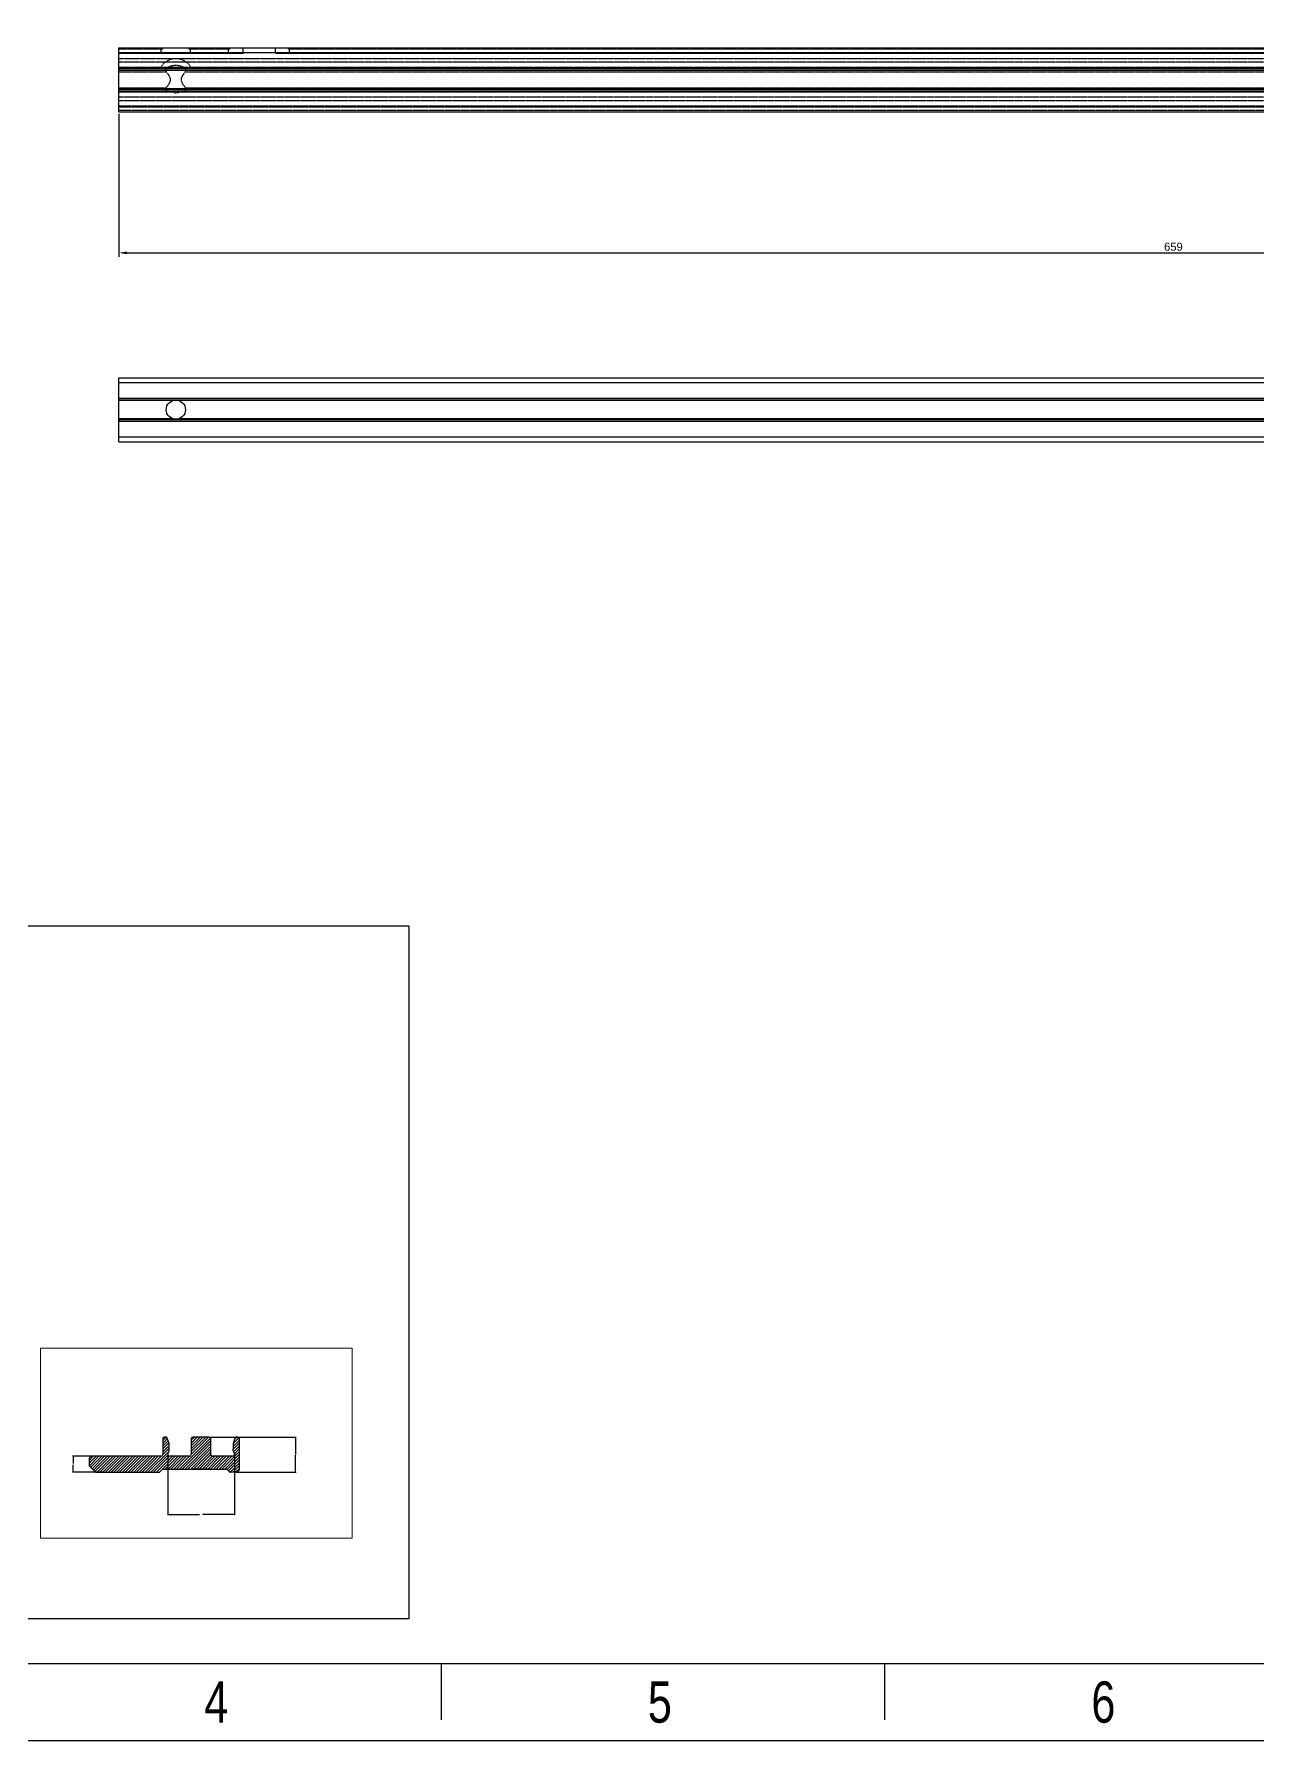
# Model space of a CAD drawing. Header units: millimetres. Extents: x 1927 to 14264, y 1863 to 5555.
# Drawn here: x 5722 to 6105, y 1863 to 2397 of the extents above; entities that cross this region are included whole.
import ezdxf

# ---------------------------------------------------------------- set-up
doc = ezdxf.new("R2010")
doc.units = ezdxf.units.MM
doc.linetypes.add('HIDDEN', pattern=[0.2, 0.1, -0.1])
for name, color, linetype in [('02___PRT_ALL_AXES', 7, 'Continuous'), ('03___PRT_ALL_CURVES', 7, 'Continuous'), ('DEFAULT_2', 8, 'HIDDEN')]:
    doc.layers.add(name, color=color, linetype=linetype)
doc.styles.add('CKSTANDARD', font='arial.ttf')
doc.styles.add('Roamns', font='romans.shx')
doc.styles.get("Standard").update_dxf_attribs({"font": 'arial.ttf'})
doc.dimstyles.new('ISO-25', dxfattribs={"dimtxt": 2.5, "dimasz": 2.5, "dimexe": 1.25, "dimexo": 0.625, "dimtad": 1, "dimtxsty": 'Standard', "dimcen": 2.5, "dimadec": 0, "dimazin": 0, "dimtfac": 1, "dimtmove": 0, "dimatfit": 3, "dimfxl": 1, "dimarcsym": 0})
doc.dimstyles.get("Standard").update_dxf_attribs({"dimtxt": 0.18, "dimasz": 0.18, "dimexe": 0.18, "dimexo": 0.0625, "dimgap": 0.09, "dimtad": 0, "dimtih": 1, "dimtoh": 1, "dimdec": 4, "dimzin": 0, "dimdsep": 46, "dimtxsty": 'Standard', "dimcen": 0.09, "dimadec": 0, "dimazin": 0, "dimtfac": 1, "dimtdec": 4, "dimtofl": 0, "dimtmove": 0, "dimatfit": 3, "dimfxl": 1, "dimtolj": 1, "dimtzin": 0, "dimarcsym": 0})

# ---------------------------------------------------------------- blocks, each defined once
blk = doc.blocks.new('standard template')
for p, q in [((456.3043263761064, 5254.106781508859), (37408.77739021767, 5254.107689274438)), ((12589.20079556617, 4851.355031494943), (12589.20079556617, 5254.106781508859)), ((15760.87082693094, 4851.355031494943), (15760.87082693094, 5254.106781508859))]:
    blk.add_line(p, q)
blk.add_lwpolyline([(37962.56104648763, 4700.323125238685), (-97.47932989458059, 4700.323125238685), (-97.47932989458059, 30879.18687618916), (37962.56104648763, 30879.18687618916)], close=True)
at = {"style": 'CKSTANDARD', "width": 0.75}
for s, p in [('4', (10894.09055839121, 4830.398885600231)), ('5', (14065.76058975639, 4830.398885600231)), ('6', (17237.43062112159, 4830.398885600231))]:
    blk.add_text(s, height=294.7531236609044, dxfattribs=at).set_placement(p)
at = {"style": 'Roamns'}
for tag, p in [('PAGE_NAME', (27465.9633492592, 7593.658508723252)), ('PROJECT_NAME', (27465.9633492592, 6883.902955160633)), ('DRAWN_NAME', (27465.9633492592, 6174.147903277361)), ('VERSION', (34240.97828400169, 6174.147903277361)), ('SELECT_DATA', (27465.9633492592, 5464.391825995019)), ('PAGE_NUMBER', (34240.97828400169, 5464.391992428408))]:
    blk.add_attdef(tag, p, '', height=284.520887302088, dxfattribs=at)
blk = doc.blocks.new('*D391')
at = {"color": 0, "lineweight": -2, "transparency": 16777216}
for p, q in [((5748.801640533243, 2371.749082343713), (5748.801640533243, 2327.034468806575)), ((6407.801640533243, 2371.749082343713), (6407.801640533243, 2327.034468806575)), ((5751.301640533243, 2328.284468806575), (6405.301640533243, 2328.284468806575))]:
    blk.add_line(p, q, dxfattribs=at)
at = {"color": 0, "transparency": 16777216}
for points in [[(5751.301640533243, 2328.701135473241), (5751.301640533243, 2327.867802139908), (5748.801640533243, 2328.284468806575)], [(6405.301640533243, 2328.701135473241), (6405.301640533243, 2327.867802139908), (6407.801640533243, 2328.284468806575)]]:
    blk.add_solid(points, dxfattribs=at)
at = {"layer": 'Defpoints', "color": 0, "transparency": 16777216}
for p in [(5748.801640533243, 2372.374082343713), (6407.801640533243, 2372.374082343713), (6407.801640533243, 2328.284468806575)]:
    blk.add_point(p, dxfattribs=at)
at = {"color": 0, "lineweight": 5, "transparency": 16777216, "insert": (6078.301640533243, 2330.185901275879), "char_height": 2.5, "attachment_point": 5}
blk.add_mtext('659', dxfattribs=at)
blk = doc.blocks.new('etyfh')
at = {"color": 114, "linetype": 'Continuous', "true_color": 0x139b48}
for p, q in [((4442.055360183039, 3033.039789637933), (4442.055360183039, 3053.039789637933)), ((4442.055360183039, 3053.039789637933), (5101.055360183039, 3053.039789637933)), ((4442.055360183039, 3051.539789637933), (5101.055360183039, 3051.539789637933)), ((5101.055360183039, 3033.039789637933), (5101.055360183039, 3053.039789637933)), ((4442.055360183039, 3046.639789637933), (5101.055360183039, 3046.639789637933)), ((4442.055360183039, 3046.139789637933), (5101.055360183039, 3046.139789637933)), ((5101.055360183039, 3045.879129466133), (5073.823941279239, 3045.879129466133)), ((4442.055360183039, 3039.939789637932), (5101.055360183039, 3039.939789637932)), ((4442.055360183039, 3039.439789637932), (5101.055360183039, 3039.439789637932)), ((5101.055360183039, 3040.200449809734), (5073.823941279239, 3040.200449809734)), ((4442.055360183039, 3034.539789637933), (5101.055360183039, 3034.539789637933)), ((4442.055360183039, 3033.039789637933), (5101.055360183039, 3033.039789637933))]:
    blk.add_line(p, q, dxfattribs=at)
at = {"layer": '02___PRT_ALL_AXES', "color": 114, "linetype": 'Continuous', "true_color": 0x139b48}
for p, q in [((4458.886779086839, 3045.879129466133), (4442.055360183039, 3045.879129466133)), ((5071.886779086839, 3045.879129466133), (4460.823941279239, 3045.879129466133)), ((4458.886779086839, 3040.200449809734), (4442.055360183039, 3040.200449809734)), ((5071.886779086839, 3040.200449809734), (4460.823941279239, 3040.200449809734))]:
    blk.add_line(p, q, dxfattribs=at)
for centre in [(4459.855360183039, 3043.039789637933), (5072.855360183039, 3043.039789637933)]:
    blk.add_circle(centre, 3, dxfattribs=at)
blk = doc.blocks.new('dgh')
at = {"color": 114, "linetype": 'Continuous', "true_color": 0x139b48}
for p, q in [((4442.055360183039, 3092.374974732533), (4442.055360183039, 3112.374974732533)), ((4442.055360183039, 3112.374974732533), (5101.055360183039, 3112.374974732533)), ((4442.055360183039, 3110.874974732533), (5101.055360183039, 3110.874974732533)), ((5101.055360183039, 3092.374974732533), (5101.055360183039, 3112.374974732533)), ((4442.055360183039, 3105.974974732533), (5101.055360183039, 3105.974974732533)), ((4442.055360183039, 3105.474974732533), (5101.055360183039, 3105.474974732533)), ((5101.055360183039, 3105.214314560733), (4442.055360183039, 3105.214314560733)), ((5101.055360183039, 3099.535634904232), (4442.055360183039, 3099.535634904232)), ((4442.055360183039, 3099.274974732532), (5101.055360183039, 3099.274974732532)), ((4442.055360183039, 3098.774974732532), (5101.055360183039, 3098.774974732532)), ((4442.055360183039, 3093.874974732533), (5101.055360183039, 3093.874974732533)), ((4442.055360183039, 3092.374974732533), (5101.055360183039, 3092.374974732533))]:
    blk.add_line(p, q, dxfattribs=at)
at = {"layer": '02___PRT_ALL_AXES', "color": 114, "linetype": 'HIDDEN', "true_color": 0x139b48}
for p, q in [((4442.055360183039, 3112.374974732533), (4476.697235605739, 3112.374974732533)), ((4455.697235605739, 3111.874974732533), (4442.055360183039, 3111.874974732533)), ((4476.312233506339, 3110.574974732534), (4442.055360183039, 3110.574974732534)), ((5072.855360183039, 3108.935634904234), (4442.055360183039, 3108.935634904234)), ((4455.312233506339, 3110.574974732534), (4455.312233506339, 3111.874974732533)), ((4455.697235605739, 3111.874974732533), (4455.697235605739, 3112.374974732533)), ((4464.013484760238, 3111.874974732533), (4464.013484760238, 3112.374974732533)), ((4476.697235605739, 3111.874974732533), (4464.013484760238, 3111.874974732533)), ((4464.398486859639, 3110.574974732534), (4464.398486859639, 3111.874974732533)), ((4476.312233506339, 3110.574974732534), (4476.312233506339, 3111.874974732533)), ((4476.697235605739, 3111.874974732533), (4476.697235605739, 3112.374974732533)), ((5068.697235605739, 3111.874974732533), (5068.312233506339, 3111.874974732533)), ((5068.312233506339, 3110.574974732534), (5068.312233506339, 3111.874974732533)), ((5100.855360183039, 3110.574974732534), (5068.312233506339, 3110.574974732534)), ((5068.697235605739, 3112.374974732533), (5096.697235605739, 3112.374974732533)), ((5068.697235605739, 3111.874974732533), (5068.697235605739, 3112.374974732533)), ((5077.013484760238, 3111.874974732533), (5077.013484760238, 3112.374974732533)), ((5096.697235605739, 3111.874974732533), (5077.013484760238, 3111.874974732533)), ((5077.398486859639, 3110.574974732534), (5077.398486859639, 3111.874974732533)), ((5096.312233506339, 3110.574974732534), (5096.312233506339, 3111.874974732533)), ((5096.697235605739, 3111.874974732533), (5096.697235605739, 3112.374974732533)), ((4442.055360183039, 3106.274974732532), (5077.565790029639, 3106.274974732532)), ((4456.855360183039, 3104.874974732533), (4456.855360183039, 3106.274974732532)), ((4462.855360183039, 3104.874974732533), (4462.855360183039, 3106.274974732532)), ((5069.855360183039, 3104.874974732533), (5069.855360183039, 3106.274974732532)), ((5075.855360183039, 3104.874974732533), (5075.855360183039, 3106.274974732532)), ((4458.886779086839, 3098.474974732533), (4442.055360183039, 3098.474974732533)), ((4456.855360183039, 3098.474974732533), (4456.855360183039, 3099.874974732533)), ((5071.886779086839, 3098.474974732533), (4460.823941279239, 3098.474974732533)), ((4462.855360183039, 3098.474974732533), (4462.855360183039, 3099.874974732533)), ((5069.855360183039, 3098.474974732533), (5069.855360183039, 3099.874974732533)), ((5075.855339668039, 3098.474974732533), (5073.823941279239, 3098.474974732533)), ((5075.855360183039, 3098.474974732533), (5075.855360183039, 3099.874974732533))]:
    blk.add_line(p, q, dxfattribs=at)
for centre, major_axis, start_param, end_param in [((4459.855360183039, 3103.435634904234), (0, 5.5), -1.0283372516, 1.0283372516), ((5072.855360183039, 3103.435634904234), (5.5, 0), 6.8256443823, 8.8823188856), ((4459.855360183039, 3101.314314560734), (5.5, 0), 1.1242366972, 2.0173559564), ((5072.855360183039, 3101.314314560734), (0, 5.5), -0.4465596296, 0.4465596296), ((5072.855360183039, 3101.314314560734), (5.5, 0), 1.218144051, 1.9234486026), ((4459.855360183039, 3101.314314560734), (0, 3), -3.4703428044, -2.8128425027), ((5072.855360183039, 3101.314314560734), (3, 0), -1.8995464777, -1.2420461759), ((5072.855360183039, 3101.314314560734), (0, 3), -3.1415926536, -2.8128425027)]:
    blk.add_ellipse(centre, major_axis=major_axis, ratio=1, start_param=start_param, end_param=end_param, dxfattribs=at)
for points, knots in [([(4458.197047787839, 3102.374974732533), (4458.197047787839, 3102.462178382233), (4458.183125023339, 3102.635999220132), (4458.124708591338, 3102.888413504834), (4458.038285914939, 3103.127732500234), (4457.933270547339, 3103.352789370134), (4457.817047628539, 3103.564063397233), (4457.694998631139, 3103.762200516434), (4457.571212811739, 3103.947529166633), (4457.449028011939, 3104.119901445034), (4457.331355947339, 3104.278634160133), (4457.220954869039, 3104.422544578832), (4457.134499155839, 3104.532326981132), (4457.071139232339, 3104.611546439333), (4457.028865437339, 3104.663938535034), (4456.990497694139, 3104.711139137233), (4456.956380416639, 3104.752841660533), (4456.926846949039, 3104.788749008134), (4456.905234729538, 3104.814912593232), (4456.890468161439, 3104.832737768933), (4456.881367625939, 3104.843707821934), (4456.873619720839, 3104.853035579034), (4456.867247322339, 3104.860700951433), (4456.862265869539, 3104.866681580233), (4456.859000184639, 3104.870611619934), (4456.857088846938, 3104.872893950032), (4456.856204868639, 3104.873975598533), (4456.855651755339, 3104.874603651733), (4456.855430934039, 3104.874906019333), (4456.855364126339, 3104.874970898632)], [0, 0, 0, 0, 0.09053592460000001, 0.1801702441, 0.2682272379, 0.3542224401, 0.4377640834000001, 0.5184398479, 0.5957545811, 0.6691086773, 0.737777375, 0.8008857318000001, 0.8574129564, 0.8828522035999999, 0.9062024095000001, 0.9273054043000001, 0.9460039276000001, 0.9621415566, 0.9755745796999999, 0.9812362109999999, 0.9861731719, 0.9903727173000001, 0.9938254787, 0.9965222407, 0.9984537953, 0.9991301951999999, 0.999613374, 0.9999033145999999, 1, 1, 1, 1]), ([(4462.855356225139, 3104.874970884133), (4462.855423076539, 3104.875035629433), (4462.854876977439, 3104.874417765934), (4462.854638125538, 3104.874094533932), (4462.853576215339, 3104.872840296834), (4462.851772975338, 3104.870662849633), (4462.848426772938, 3104.866654757534), (4462.843484115939, 3104.860711706633), (4462.837096937639, 3104.853031983634), (4462.829354460739, 3104.843709498533), (4462.820251973839, 3104.832737688233), (4462.805486287439, 3104.814913332433), (4462.783873830638, 3104.788749397034), (4462.754340608139, 3104.752842624534), (4462.720223585138, 3104.711140090532), (4462.681855897239, 3104.663939889033), (4462.639582399339, 3104.611547943634), (4462.576222600439, 3104.532328705332), (4462.489767137838, 3104.422546418933), (4462.379365691939, 3104.278635984134), (4462.261692860038, 3104.119902862732), (4462.139507995538, 3103.947529093033), (4462.015720758339, 3103.762199841833), (4461.893671665739, 3103.564061711933), (4461.777448849339, 3103.352787325533), (4461.672433764039, 3103.127730877934), (4461.586011543239, 3102.888412528733), (4461.527595271938, 3102.635998879134), (4461.513672578239, 3102.462178299733), (4461.513672578239, 3102.374974732533)], [0, 0, 0, 0, 9.66211e-05, 0.000386517, 0.0008696925, 0.0015461521, 0.0034778275, 0.0061744902, 0.0096270948, 0.0138265953, 0.018763692, 0.0244253026, 0.0378580844, 0.0539957411, 0.07269412559999999, 0.0937969824, 0.1171471355, 0.1425862491, 0.1991134047, 0.2622217065, 0.3308907784, 0.4042453607, 0.4815605407, 0.5622367122999999, 0.6457784321, 0.7317734368000001, 0.8198300284000001, 0.9094641609, 1, 1, 1, 1]), ([(5071.197047787839, 3102.374974732533), (5071.197047787839, 3102.462178382233), (5071.183125023339, 3102.635999220132), (5071.124708591338, 3102.888413504834), (5071.038285914939, 3103.127732500234), (5070.933270547339, 3103.352789370134), (5070.81704762854, 3103.564063397233), (5070.694998631139, 3103.762200516434), (5070.571212811739, 3103.947529166633), (5070.449028011939, 3104.119901445034), (5070.331355947339, 3104.278634160133), (5070.220954869039, 3104.422544578832), (5070.134499155839, 3104.532326981132), (5070.071139232339, 3104.611546439333), (5070.028865437339, 3104.663938535034), (5069.990497694139, 3104.711139137233), (5069.956380416639, 3104.752841660533), (5069.926846949039, 3104.788749008134), (5069.905234729538, 3104.814912593232), (5069.890468161439, 3104.832737768933), (5069.881367625939, 3104.843707821934), (5069.873619720838, 3104.853035579034), (5069.867247322339, 3104.860700951433), (5069.862265869539, 3104.866681580233), (5069.859000184639, 3104.870611619934), (5069.857088846938, 3104.872893950032), (5069.856204868639, 3104.873975598533), (5069.855651755339, 3104.874603651633), (5069.855430934039, 3104.874906019333), (5069.855364126339, 3104.874970898632)], [0, 0, 0, 0, 0.09053592460000001, 0.1801702441, 0.2682272379, 0.3542224401, 0.4377640834000001, 0.5184398479, 0.5957545811, 0.6691086773, 0.737777375, 0.8008857318000001, 0.8574129564, 0.8828522035999999, 0.9062024095000001, 0.9273054043000001, 0.9460039276000001, 0.9621415566, 0.9755745796999999, 0.9812362109999999, 0.9861731719, 0.9903727173000001, 0.9938254787, 0.9965222407, 0.9984537953, 0.9991301951999999, 0.999613374, 0.9999033145999999, 1, 1, 1, 1]), ([(5075.855356225138, 3104.874970884133), (5075.855423076539, 3104.875035629433), (5075.854876977439, 3104.874417765934), (5075.854638125538, 3104.874094533932), (5075.853576215339, 3104.872840296834), (5075.851772975338, 3104.870662849633), (5075.848426772939, 3104.866654757534), (5075.843484115939, 3104.860711706633), (5075.837096937639, 3104.853031983634), (5075.829354460739, 3104.843709498533), (5075.820251973839, 3104.832737688233), (5075.805486287439, 3104.814913332433), (5075.783873830638, 3104.788749397034), (5075.754340608139, 3104.752842624534), (5075.720223585138, 3104.711140090532), (5075.681855897239, 3104.663939889033), (5075.639582399339, 3104.611547943634), (5075.576222600439, 3104.532328705332), (5075.489767137838, 3104.422546418933), (5075.379365691939, 3104.278635984134), (5075.261692860038, 3104.119902862732), (5075.139507995538, 3103.947529093033), (5075.015720758339, 3103.762199841833), (5074.893671665739, 3103.564061711933), (5074.777448849339, 3103.352787325533), (5074.672433764039, 3103.127730877934), (5074.586011543239, 3102.888412528733), (5074.527595271938, 3102.635998879134), (5074.513672578239, 3102.462178299733), (5074.513672578239, 3102.374974732533)], [0, 0, 0, 0, 9.66211e-05, 0.000386517, 0.0008696925, 0.0015461521, 0.0034778275, 0.0061744902, 0.0096270948, 0.0138265953, 0.018763692, 0.0244253026, 0.0378580844, 0.0539957411, 0.07269412559999999, 0.0937969824, 0.1171471355, 0.1425862491, 0.1991134047, 0.2622217065, 0.3308907784, 0.4042453607, 0.4815605407, 0.5622367122999999, 0.6457784321, 0.7317734368000001, 0.8198300284000001, 0.9094641609, 1, 1, 1, 1]), ([(4456.855364094039, 3099.874978535134), (4456.855430962939, 3099.875043306633), (4456.855651533238, 3099.875345855533), (4456.856204818439, 3099.875973658733), (4456.857088686039, 3099.877055435132), (4456.859000173539, 3099.879337747732), (4456.862265841639, 3099.883267848034), (4456.867247229438, 3099.889248389933), (4456.873619465739, 3099.896913628134), (4456.881367315638, 3099.906241312634), (4456.890467869239, 3099.917211289334), (4456.905234250039, 3099.935036287834), (4456.926846171938, 3099.961199633033), (4456.956379427439, 3099.997106459334), (4456.990496249238, 3100.038808722633), (4457.028863815839, 3100.086008772632), (4457.071137172139, 3100.138400543932), (4457.134496712039, 3100.217619431132), (4457.220951514339, 3100.327400818032), (4457.331351380239, 3100.471309626333), (4457.449023429739, 3100.630039990334), (4457.571206090539, 3100.802413001433), (4457.694994891939, 3100.987743137834), (4457.817049975339, 3101.185883929233), (4457.933272677339, 3101.397167524834), (4458.038293720339, 3101.622228115433), (4458.124711067639, 3101.861549127432), (4458.183125686839, 3102.113958209333), (4458.197047787839, 3102.287773689333), (4458.197047787839, 3102.374974732533)], [0, 0, 0, 0, 9.665309999999999e-05, 0.0003865719, 0.0008697505, 0.0015461832, 0.0034778014, 0.006174495899999999, 0.009627152199999999, 0.0138266531, 0.0187636688, 0.0244252399, 0.0378580014, 0.0539955615, 0.0726938546, 0.0937966369, 0.1171467218, 0.14258575, 0.1991125975, 0.2622201268, 0.3308879349, 0.4042417549, 0.4815569681, 0.5622355915999999, 0.6457803259, 0.7317782159999999, 0.8198353705, 0.9094667865, 1, 1, 1, 1]), ([(4461.513672578239, 3102.374974732533), (4461.513672578239, 3102.287773798633), (4461.527594644639, 3102.113958531034), (4461.586009088239, 3101.861549773534), (4461.672426281539, 3101.622229180733), (4461.777446977939, 3101.397168888632), (4461.893669594239, 3101.185885343133), (4462.015724553439, 3100.987743923333), (4462.139514427039, 3100.802413289233), (4462.261697268739, 3100.630038894333), (4462.379370144739, 3100.471307970032), (4462.489770492939, 3100.327398975433), (4462.576225109038, 3100.217617580733), (4462.639584573839, 3100.138398919433), (4462.681857606639, 3100.086007304233), (4462.720225109939, 3100.038807668234), (4462.754341680039, 3099.997105406834), (4462.783874673239, 3099.961199151334), (4462.805486834539, 3099.935035476834), (4462.820252314839, 3099.917211313334), (4462.829354800939, 3099.906239589733), (4462.837097226238, 3099.896917183232), (4462.843484248939, 3099.889237593234), (4462.848426823239, 3099.883294650333), (4462.851772992739, 3099.879286513333), (4462.853576352039, 3099.877109102034), (4462.854638186539, 3099.875854726733), (4462.854877205338, 3099.875531708933), (4462.855423043738, 3099.874913714833), (4462.855356285039, 3099.874978522033)], [0, 0, 0, 0, 0.0905330991, 0.1801644102, 0.2682214103, 0.3542190968, 0.4377637535, 0.5184425729, 0.5957581451, 0.6691124572, 0.7377806965000001, 0.8008882718000001, 0.8574151025, 0.8828539844, 0.9062040031, 0.927306651, 0.9460047981999999, 0.9621423806, 0.9755749049, 0.9812364406999999, 0.9861735779999999, 0.9903730415, 0.9938255456999999, 0.9965221336, 0.9984538479999999, 0.9991303407, 0.9996135212, 0.9999034031999999, 1, 1, 1, 1]), ([(5069.855364094039, 3099.874978535134), (5069.855430962939, 3099.875043306633), (5069.855651533238, 3099.875345855533), (5069.856204818439, 3099.875973658733), (5069.857088686139, 3099.877055435132), (5069.859000173539, 3099.879337747732), (5069.862265841639, 3099.883267848034), (5069.867247229438, 3099.889248389933), (5069.873619465739, 3099.896913628134), (5069.881367315638, 3099.906241312634), (5069.890467869239, 3099.917211289334), (5069.905234250039, 3099.935036287834), (5069.926846171938, 3099.961199633033), (5069.956379427439, 3099.997106459334), (5069.990496249238, 3100.038808722633), (5070.028863815839, 3100.086008772632), (5070.071137172139, 3100.138400543932), (5070.134496712039, 3100.217619431132), (5070.220951514339, 3100.327400818032), (5070.331351380239, 3100.471309626333), (5070.449023429739, 3100.630039990334), (5070.571206090539, 3100.802413001433), (5070.694994891939, 3100.987743137834), (5070.817049975339, 3101.185883929233), (5070.933272677339, 3101.397167524834), (5071.038293720339, 3101.622228115433), (5071.124711067639, 3101.861549127432), (5071.183125686839, 3102.113958209333), (5071.197047787839, 3102.287773689333), (5071.197047787839, 3102.374974732533)], [0, 0, 0, 0, 9.665309999999999e-05, 0.0003865719, 0.0008697505, 0.0015461832, 0.0034778014, 0.006174495899999999, 0.009627152199999999, 0.0138266531, 0.0187636688, 0.0244252399, 0.0378580014, 0.0539955615, 0.0726938546, 0.0937966369, 0.1171467218, 0.14258575, 0.1991125975, 0.2622201268, 0.3308879349, 0.4042417549, 0.4815569681, 0.5622355915999999, 0.6457803259, 0.7317782159999999, 0.8198353705, 0.9094667865, 1, 1, 1, 1]), ([(5074.513672578239, 3102.374974732533), (5074.513672578239, 3102.287773798633), (5074.527594644639, 3102.113958531034), (5074.586009088239, 3101.861549773534), (5074.672426281539, 3101.622229180733), (5074.777446977939, 3101.397168888632), (5074.893669594239, 3101.185885343133), (5075.015724553439, 3100.987743923333), (5075.139514427039, 3100.802413289233), (5075.261697268739, 3100.630038894333), (5075.379370144739, 3100.471307970032), (5075.489770492939, 3100.327398975433), (5075.576225109038, 3100.217617580733), (5075.639584573839, 3100.138398919433), (5075.681857606639, 3100.086007304233), (5075.720225109939, 3100.038807668234), (5075.754341680039, 3099.997105406834), (5075.78387467324, 3099.961199151334), (5075.805486834539, 3099.935035476834), (5075.820252314839, 3099.917211313334), (5075.829354800939, 3099.906239589733), (5075.837097226238, 3099.896917183232), (5075.843484248939, 3099.889237593234), (5075.848426823239, 3099.883294650333), (5075.851772992739, 3099.879286513333), (5075.853576352039, 3099.877109102034), (5075.854638186539, 3099.875854726733), (5075.854877205338, 3099.875531708933), (5075.855423043738, 3099.874913714833), (5075.855356285039, 3099.874978522033)], [0, 0, 0, 0, 0.0905330991, 0.1801644102, 0.2682214103, 0.3542190968, 0.4377637535, 0.5184425729, 0.5957581451, 0.6691124572, 0.7377806965000001, 0.8008882718000001, 0.8574151025, 0.8828539844, 0.9062040031, 0.927306651, 0.9460047981999999, 0.9621423806, 0.9755749049, 0.9812364406999999, 0.9861735779999999, 0.9903730415, 0.9938255456999999, 0.9965221336, 0.9984538479999999, 0.9991303407, 0.9996135212, 0.9999034031999999, 1, 1, 1, 1])]:
    blk.add_open_spline(points, degree=3, knots=knots, dxfattribs=at)
at = {"layer": '03___PRT_ALL_CURVES', "color": 114, "linetype": 'HIDDEN', "true_color": 0x139b48}
blk.add_line((5101.055403884338, 3112.374974732533), (5096.105360183039, 3112.374974732533), dxfattribs=at)
at = {"layer": 'DEFAULT_2', "color": 114, "linetype": 'HIDDEN', "true_color": 0x139b48}
for p, q in [((4480.855360183039, 3110.574974732534), (4459.855360183039, 3110.574974732534)), ((4480.855360183039, 3110.574974732534), (4480.855360183039, 3112.374974732533)), ((4490.855360183039, 3112.374974732533), (4490.855360183039, 3110.574974732534)), ((5072.855360183039, 3110.574974732534), (4490.855360183039, 3110.574974732534)), ((4495.013484760238, 3111.874974732533), (4495.013484760238, 3112.374974732533)), ((5068.697235605739, 3111.874974732533), (4495.013484760238, 3111.874974732533)), ((4495.398486859639, 3110.574974732534), (4495.398486859639, 3111.874974732533)), ((5006.055360183039, 3112.374974732533), (5006.055360183039, 3112.274974732532)), ((5006.055360183039, 3112.274974732532), (5008.286610183039, 3112.274974732532)), ((5006.427235183039, 3112.374974732533), (5006.427235183039, 3112.274974732532)), ((5006.861089379239, 3112.374974732533), (5006.861089379239, 3112.274974732532)), ((5007.170985183038, 3112.374974732533), (5007.170985183038, 3112.274974732532)), ((5007.790776790539, 3112.374974732533), (5007.790776790539, 3112.274974732532)), ((5008.286610183039, 3112.374974732533), (5008.286610183039, 3112.274974732532)), ((5008.782443575439, 3112.374974732533), (5008.782443575439, 3112.274974732532)), ((5008.782443575439, 3112.274974732532), (5011.013693398139, 3112.274974732532)), ((5009.154318398139, 3112.374974732533), (5009.154318398139, 3112.274974732532)), ((5011.013693398139, 3112.374974732533), (5011.013693398139, 3112.274974732532)), ((5011.509526967939, 3112.374974732533), (5011.509526967939, 3112.274974732532)), ((5011.509526967939, 3112.274974732532), (5013.926714113239, 3112.274974732532)), ((5011.571505898139, 3112.374974732533), (5011.571505898139, 3112.274974732532)), ((5011.695464467939, 3112.374974732533), (5011.695464467939, 3112.274974732532)), ((5011.881401967939, 3112.374974732533), (5011.881401967939, 3112.274974732532)), ((5011.943380898139, 3112.374974732533), (5011.943380898139, 3112.274974732532)), ((5012.067339113239, 3112.374974732533), (5012.067339113239, 3112.274974732532)), ((5012.191297683039, 3112.374974732533), (5012.191297683039, 3112.274974732532)), ((5012.253276613239, 3112.374974732533), (5012.253276613239, 3112.274974732532)), ((5012.501193752739, 3112.374974732533), (5012.501193752739, 3112.274974732532)), ((5013.059006252739, 3112.374974732533), (5013.059006252739, 3112.274974732532)), ((5013.306922683039, 3112.374974732533), (5013.306922683039, 3112.274974732532)), ((5013.368901613239, 3112.374974732533), (5013.368901613239, 3112.274974732532)), ((5013.492860183039, 3112.374974732533), (5013.492860183039, 3112.274974732532)), ((5013.554839113239, 3112.374974732533), (5013.554839113239, 3112.274974732532)), ((5013.616818752738, 3112.374974732533), (5013.616818752738, 3112.274974732532)), ((5013.864735183039, 3112.374974732533), (5013.864735183039, 3112.274974732532)), ((5013.926714113239, 3112.374974732533), (5013.926714113239, 3112.274974732532)), ((5014.422547683039, 3112.374974732533), (5014.422547683039, 3112.274974732532)), ((5014.422547683039, 3112.274974732532), (5016.901714113239, 3112.274974732532)), ((5014.484526613239, 3112.374974732533), (5014.484526613239, 3112.274974732532)), ((5014.555360183039, 3112.374974732533), (5014.555360183039, 3112.174974732534)), ((5014.555360183039, 3112.174974732534), (5016.805360183039, 3112.174974732534)), ((5014.608485183038, 3112.374974732533), (5014.608485183038, 3112.274974732532)), ((5014.617860184839, 3112.374974732533), (5014.617860184839, 3112.174974732534)), ((5014.680360186739, 3112.374974732533), (5014.680360186739, 3112.174974732534)), ((5014.742860183039, 3112.374974732533), (5014.742860183039, 3112.174974732534)), ((5014.794422683039, 3112.374974732533), (5014.794422683039, 3112.274974732532)), ((5014.856401613239, 3112.374974732533), (5014.856401613239, 3112.274974732532)), ((5014.867860175538, 3112.374974732533), (5014.867860175538, 3112.174974732534)), ((5014.930360183039, 3112.374974732533), (5014.930360183039, 3112.174974732534)), ((5014.980360183039, 3112.374974732533), (5014.980360183039, 3112.274974732532)), ((5015.055360197939, 3112.374974732533), (5015.055360197939, 3112.174974732534)), ((5015.104318752739, 3112.374974732533), (5015.104318752739, 3112.274974732532)), ((5015.166297683039, 3112.374974732533), (5015.166297683039, 3112.274974732532)), ((5015.180360168139, 3112.374974732533), (5015.180360168139, 3112.174974732534)), ((5015.242860197939, 3112.374974732533), (5015.242860197939, 3112.174974732534)), ((5015.414214113239, 3112.374974732533), (5015.414214113239, 3112.274974732532)), ((5015.430360153239, 3112.374974732533), (5015.430360153239, 3112.174974732534)), ((5015.492860183039, 3112.374974732533), (5015.492860183039, 3112.174974732534)), ((5015.555360212838, 3112.374974732533), (5015.555360212838, 3112.174974732534)), ((5015.617860153239, 3112.374974732533), (5015.617860153239, 3112.174974732534)), ((5015.742860212838, 3112.374974732533), (5015.742860212838, 3112.174974732534)), ((5015.805360153239, 3112.374974732533), (5015.805360153239, 3112.174974732534)), ((5015.867860183039, 3112.374974732533), (5015.867860183039, 3112.174974732534)), ((5015.910047683039, 3112.374974732533), (5015.910047683039, 3112.274974732532)), ((5015.930360212838, 3112.374974732533), (5015.930360212838, 3112.174974732534)), ((5016.117860123439, 3112.374974732533), (5016.117860123439, 3112.174974732534)), ((5016.157964113239, 3112.374974732533), (5016.157964113239, 3112.274974732532)), ((5016.180360242639, 3112.374974732533), (5016.180360242639, 3112.174974732534)), ((5016.219943752739, 3112.374974732533), (5016.219943752739, 3112.274974732532)), ((5016.305360123439, 3112.374974732533), (5016.305360123439, 3112.174974732534)), ((5016.343901613239, 3112.374974732533), (5016.343901613239, 3112.274974732532)), ((5016.367860242639, 3112.374974732533), (5016.367860242639, 3112.174974732534)), ((5016.430360183039, 3112.374974732533), (5016.430360183039, 3112.174974732534)), ((5016.467860183038, 3112.374974732533), (5016.467860183038, 3112.274974732532)), ((5016.492860123439, 3112.374974732533), (5016.492860123439, 3112.174974732534)), ((5016.529839113238, 3112.374974732533), (5016.529839113238, 3112.274974732532)), ((5016.555360242639, 3112.374974732533), (5016.555360242639, 3112.174974732534)), ((5016.617860183039, 3112.374974732533), (5016.617860183039, 3112.174974732534)), ((5016.680360123439, 3112.374974732533), (5016.680360123439, 3112.174974732534)), ((5016.715776613239, 3112.374974732533), (5016.715776613239, 3112.274974732532)), ((5016.742860242639, 3112.374974732533), (5016.742860242639, 3112.174974732534)), ((5016.805360183039, 3112.374974732533), (5016.805360183039, 3112.174974732534)), ((5016.839735183039, 3112.374974732533), (5016.839735183039, 3112.274974732532)), ((5016.901714113239, 3112.374974732533), (5016.901714113239, 3112.274974732532)), ((5017.397547683038, 3112.374974732533), (5017.397547683038, 3112.274974732532)), ((5017.397547683038, 3112.274974732532), (5019.690777322539, 3112.274974732532)), ((5017.769422683039, 3112.374974732533), (5017.769422683039, 3112.274974732532)), ((5018.885047683039, 3112.374974732533), (5018.885047683039, 3112.274974732532)), ((5018.947027322539, 3112.374974732533), (5018.947027322539, 3112.274974732532)), ((5019.132964822538, 3112.374974732533), (5019.132964822538, 3112.274974732532)), ((5019.194943043539, 3112.374974732533), (5019.194943043539, 3112.274974732532)), ((5019.256922683038, 3112.374974732533), (5019.256922683038, 3112.274974732532)), ((5019.318902322539, 3112.374974732533), (5019.318902322539, 3112.274974732532)), ((5019.442860183039, 3112.374974732533), (5019.442860183039, 3112.274974732532)), ((5019.628797683039, 3112.374974732533), (5019.628797683039, 3112.274974732532)), ((5019.690777322539, 3112.374974732533), (5019.690777322539, 3112.274974732532)), ((5020.305360063839, 3112.374974732533), (5020.305360063839, 3112.174974732534)), ((5020.305360063839, 3112.174974732534), (5020.617859944639, 3112.174974732534)), ((5020.617859944639, 3112.374974732533), (5020.617859944639, 3112.174974732534)), ((5021.117860183039, 3112.374974732533), (5021.117860183039, 3112.174974732534)), ((5021.117860183039, 3112.174974732534), (5022.867859944639, 3112.174974732534)), ((5021.430360421438, 3112.374974732533), (5021.430360421438, 3112.174974732534)), ((5021.555359944639, 3112.374974732533), (5021.555359944639, 3112.174974732534)), ((5021.742859944639, 3112.374974732533), (5021.742859944639, 3112.174974732534)), ((5021.992860421438, 3112.374974732533), (5021.992860421438, 3112.174974732534)), ((5022.242860183039, 3112.374974732533), (5022.242860183039, 3112.174974732534)), ((5022.367860421438, 3112.374974732533), (5022.367860421438, 3112.174974732534)), ((5022.430360183039, 3112.374974732533), (5022.430360183039, 3112.174974732534)), ((5022.492859944639, 3112.374974732533), (5022.492859944639, 3112.174974732534)), ((5022.555360421438, 3112.374974732533), (5022.555360421438, 3112.174974732534)), ((5022.617860183039, 3112.374974732533), (5022.617860183039, 3112.174974732534)), ((5022.742860421438, 3112.374974732533), (5022.742860421438, 3112.174974732534)), ((5022.805360183039, 3112.374974732533), (5022.805360183039, 3112.174974732534)), ((5022.867859944639, 3112.374974732533), (5022.867859944639, 3112.174974732534)), ((5023.161610183039, 3112.374974732533), (5023.161610183039, 3112.274974732532)), ((5023.161610183039, 3112.274974732532), (5025.640777322538, 3112.274974732532)), ((5023.533485183039, 3112.374974732533), (5023.533485183039, 3112.274974732532)), ((5024.153277322539, 3112.374974732533), (5024.153277322539, 3112.274974732532)), ((5024.401193043539, 3112.374974732533), (5024.401193043539, 3112.274974732532)), ((5024.649110183039, 3112.374974732533), (5024.649110183039, 3112.274974732532)), ((5025.268902322539, 3112.374974732533), (5025.268902322539, 3112.274974732532)), ((5025.640777322538, 3112.374974732533), (5025.640777322538, 3112.274974732532)), ((5026.136610183039, 3112.374974732533), (5026.136610183039, 3112.274974732532)), ((5026.136610183039, 3112.274974732532), (5028.367860183039, 3112.274974732532)), ((5026.198589822539, 3112.374974732533), (5026.198589822539, 3112.274974732532)), ((5026.260568043539, 3112.374974732533), (5026.260568043539, 3112.274974732532)), ((5026.367860183039, 3112.374974732533), (5026.367860183039, 3112.174974732534)), ((5026.367860183039, 3112.174974732534), (5027.117860183039, 3112.174974732534)), ((5026.508485183039, 3112.374974732533), (5026.508485183039, 3112.274974732532)), ((5026.632443043539, 3112.374974732533), (5026.632443043539, 3112.274974732532)), ((5026.742860183039, 3112.374974732533), (5026.742860183039, 3112.174974732534)), ((5026.756402322539, 3112.374974732533), (5026.756402322539, 3112.274974732532)), ((5026.818380543538, 3112.374974732533), (5026.818380543538, 3112.274974732532)), ((5027.117860183039, 3112.374974732533), (5027.117860183039, 3112.174974732534)), ((5027.128277322539, 3112.374974732533), (5027.128277322539, 3112.274974732532)), ((5027.190255543539, 3112.374974732533), (5027.190255543539, 3112.274974732532)), ((5027.376193043539, 3112.374974732533), (5027.376193043539, 3112.274974732532)), ((5027.438172683039, 3112.374974732533), (5027.438172683039, 3112.274974732532)), ((5027.686089822539, 3112.374974732533), (5027.686089822539, 3112.274974732532)), ((5027.810047683039, 3112.374974732533), (5027.810047683039, 3112.274974732532)), ((5027.872027322539, 3112.374974732533), (5027.872027322539, 3112.274974732532)), ((5027.995985183039, 3112.374974732533), (5027.995985183039, 3112.274974732532)), ((5028.057964822539, 3112.374974732533), (5028.057964822539, 3112.274974732532)), ((5028.181922683039, 3112.374974732533), (5028.181922683039, 3112.274974732532)), ((5028.305880543539, 3112.374974732533), (5028.305880543539, 3112.274974732532)), ((5028.367860183039, 3112.374974732533), (5028.367860183039, 3112.274974732532)), ((5031.838694462039, 3112.374974732533), (5031.838694462039, 3112.274974732532)), ((5031.838694462039, 3112.274974732532), (5032.954319462038, 3112.274974732532)), ((5032.024631962038, 3112.374974732533), (5032.024631962038, 3112.274974732532)), ((5032.768381962039, 3112.374974732533), (5032.768381962039, 3112.274974732532)), ((5032.954319462038, 3112.374974732533), (5032.954319462038, 3112.274974732532)), ((5036.425150903939, 3112.374974732533), (5036.425150903939, 3112.274974732532)), ((5036.425150903939, 3112.274974732532), (5038.904319462039, 3112.274974732532)), ((5036.797025903939, 3112.374974732533), (5036.797025903939, 3112.274974732532)), ((5038.532444462038, 3112.374974732533), (5038.532444462038, 3112.274974732532)), ((5038.904319462039, 3112.374974732533), (5038.904319462039, 3112.274974732532)), ((5039.400150903939, 3112.374974732533), (5039.400150903939, 3112.274974732532)), ((5039.400150903939, 3112.274974732532), (5041.817338403938, 3112.274974732532)), ((5039.462131962038, 3112.374974732533), (5039.462131962038, 3112.274974732532)), ((5039.586088403939, 3112.374974732533), (5039.586088403939, 3112.274974732532)), ((5039.772025903939, 3112.374974732533), (5039.772025903939, 3112.274974732532)), ((5039.834006962039, 3112.374974732533), (5039.834006962039, 3112.274974732532)), ((5039.957963403938, 3112.374974732533), (5039.957963403938, 3112.274974732532)), ((5040.081922683039, 3112.374974732533), (5040.081922683039, 3112.274974732532)), ((5040.143900903939, 3112.374974732533), (5040.143900903939, 3112.274974732532)), ((5040.391819462038, 3112.374974732533), (5040.391819462038, 3112.274974732532)), ((5040.949631962039, 3112.374974732533), (5040.949631962039, 3112.274974732532)), ((5041.197547683039, 3112.374974732533), (5041.197547683039, 3112.274974732532)), ((5041.259525903939, 3112.374974732533), (5041.259525903939, 3112.274974732532)), ((5041.383485183039, 3112.374974732533), (5041.383485183039, 3112.274974732532)), ((5041.445463403939, 3112.374974732533), (5041.445463403939, 3112.274974732532)), ((5041.507444462039, 3112.374974732533), (5041.507444462039, 3112.274974732532)), ((5041.755360183039, 3112.374974732533), (5041.755360183039, 3112.274974732532)), ((5041.817338403938, 3112.374974732533), (5041.817338403938, 3112.274974732532)), ((5043.777861108239, 3112.374974732533), (5043.777861108239, 3112.274974732532)), ((5043.777861108239, 3112.274974732532), (5066.055360183039, 3112.274974732532)), ((5045.288172683038, 3112.374974732533), (5045.288172683038, 3112.274974732532)), ((5045.474110183039, 3112.374974732533), (5045.474110183039, 3112.274974732532)), ((5046.217860183038, 3112.374974732533), (5046.217860183038, 3112.274974732532)), ((5046.403797683039, 3112.374974732533), (5046.403797683039, 3112.274974732532)), ((5049.874631962039, 3112.374974732533), (5049.874631962039, 3112.274974732532)), ((5049.936610183038, 3112.374974732533), (5049.936610183038, 3112.274974732532)), ((5050.060569462039, 3112.374974732533), (5050.060569462039, 3112.274974732532)), ((5050.246506962039, 3112.374974732533), (5050.246506962039, 3112.274974732532)), ((5050.308485183039, 3112.374974732533), (5050.308485183039, 3112.274974732532)), ((5050.432444462039, 3112.374974732533), (5050.432444462039, 3112.274974732532)), ((5050.556400903939, 3112.374974732533), (5050.556400903939, 3112.274974732532)), ((5050.618381962038, 3112.374974732533), (5050.618381962038, 3112.274974732532)), ((5050.866297683038, 3112.374974732533), (5050.866297683038, 3112.274974732532)), ((5051.424110183039, 3112.374974732533), (5051.424110183039, 3112.274974732532)), ((5051.672025903939, 3112.374974732533), (5051.672025903939, 3112.274974732532)), ((5051.734006962039, 3112.374974732533), (5051.734006962039, 3112.274974732532)), ((5051.857963403939, 3112.374974732533), (5051.857963403939, 3112.274974732532)), ((5051.919944462039, 3112.374974732533), (5051.919944462039, 3112.274974732532)), ((5051.981922683039, 3112.374974732533), (5051.981922683039, 3112.274974732532)), ((5052.229838403939, 3112.374974732533), (5052.229838403939, 3112.274974732532)), ((5052.291819462039, 3112.374974732533), (5052.291819462039, 3112.274974732532)), ((5052.787650903939, 3112.374974732533), (5052.787650903939, 3112.274974732532)), ((5053.159525903939, 3112.374974732533), (5053.159525903939, 3112.274974732532)), ((5055.018903741138, 3112.374974732533), (5055.018903741138, 3112.274974732532)), ((5058.489735183039, 3112.374974732533), (5058.489735183039, 3112.274974732532)), ((5058.777861108239, 3112.374974732533), (5058.777861108239, 3112.274974732532)), ((5058.861610183039, 3112.374974732533), (5058.861610183039, 3112.274974732532)), ((5059.481403741139, 3112.374974732533), (5059.481403741139, 3112.274974732532)), ((5059.729316624938, 3112.374974732533), (5059.729316624938, 3112.274974732532)), ((5059.977235183039, 3112.374974732533), (5059.977235183039, 3112.274974732532)), ((5060.597028741138, 3112.374974732533), (5060.597028741138, 3112.274974732532)), ((5060.968903741139, 3112.374974732533), (5060.968903741139, 3112.274974732532)), ((5061.464735183039, 3112.374974732533), (5061.464735183039, 3112.274974732532)), ((5061.526716241138, 3112.374974732533), (5061.526716241138, 3112.274974732532)), ((5061.588691624938, 3112.374974732533), (5061.588691624938, 3112.274974732532)), ((5061.650672683039, 3112.374974732533), (5061.650672683039, 3112.274974732532)), ((5061.774629124939, 3112.374974732533), (5061.774629124939, 3112.274974732532)), ((5061.836610183039, 3112.374974732533), (5061.836610183039, 3112.274974732532)), ((5061.960566624939, 3112.374974732533), (5061.960566624939, 3112.274974732532)), ((5062.084528741139, 3112.374974732533), (5062.084528741139, 3112.274974732532)), ((5062.146504124939, 3112.374974732533), (5062.146504124939, 3112.274974732532)), ((5062.332441624939, 3112.374974732533), (5062.332441624939, 3112.274974732532)), ((5062.394422683039, 3112.374974732533), (5062.394422683039, 3112.274974732532)), ((5062.456403741138, 3112.374974732533), (5062.456403741138, 3112.274974732532)), ((5062.518379124938, 3112.374974732533), (5062.518379124938, 3112.274974732532)), ((5062.642341241139, 3112.374974732533), (5062.642341241139, 3112.274974732532)), ((5062.704316624939, 3112.374974732533), (5062.704316624939, 3112.274974732532)), ((5062.766297683039, 3112.374974732533), (5062.766297683039, 3112.274974732532)), ((5062.828278741139, 3112.374974732533), (5062.828278741139, 3112.274974732532)), ((5063.014216241139, 3112.374974732533), (5063.014216241139, 3112.274974732532)), ((5063.076191624939, 3112.374974732533), (5063.076191624939, 3112.274974732532)), ((5063.200153741139, 3112.374974732533), (5063.200153741139, 3112.274974732532)), ((5063.262129124939, 3112.374974732533), (5063.262129124939, 3112.274974732532)), ((5063.324110183039, 3112.374974732533), (5063.324110183039, 3112.274974732532)), ((5063.386091241138, 3112.374974732533), (5063.386091241138, 3112.274974732532)), ((5063.448066624938, 3112.374974732533), (5063.448066624938, 3112.274974732532)), ((5063.510047683039, 3112.374974732533), (5063.510047683039, 3112.274974732532)), ((5063.572028741139, 3112.374974732533), (5063.572028741139, 3112.274974732532)), ((5063.634004124939, 3112.374974732533), (5063.634004124939, 3112.274974732532)), ((5063.695985183039, 3112.374974732533), (5063.695985183039, 3112.274974732532)), ((5066.055360183039, 3112.374974732533), (5066.055360183039, 3112.274974732532)), ((5101.055360183039, 3108.935634904234), (5072.855360183039, 3108.935634904234)), ((5101.055360183039, 3110.574974732534), (5100.855360183039, 3110.574974732534)), ((5101.055360183039, 3107.874974732533), (4442.055360183039, 3107.874974732533)), ((4442.055360183039, 3104.874974732533), (4456.855360183039, 3104.874974732533)), ((4462.855360183039, 3104.874974732533), (5069.855360183039, 3104.874974732533)), ((5075.855360183039, 3104.874974732533), (5101.055360183039, 3104.874974732533)), ((5101.055360183039, 3106.274974732532), (5077.565790029639, 3106.274974732532)), ((4442.055360183039, 3099.874974732533), (4456.855360183039, 3099.874974732533)), ((4462.855360183039, 3099.874974732533), (5069.855360183039, 3099.874974732533)), ((5101.055360183039, 3098.474974732533), (5073.823941279239, 3098.474974732533)), ((5075.855360183039, 3099.874974732533), (5101.055360183039, 3099.874974732533)), ((5101.055360183039, 3096.874974732533), (4442.055360183039, 3096.874974732533)), ((5101.055360183039, 3095.814314560734), (4442.055360183039, 3095.814314560734)), ((4442.055360183039, 3094.174974732534), (5101.055360183039, 3094.174974732534)), ((4442.055360183039, 3092.874974732533), (5101.055360183039, 3092.874974732533))]:
    blk.add_line(p, q, dxfattribs=at)
blk = doc.blocks.new('*D380')
at = {"color": 0, "lineweight": -2, "transparency": 16777216}
for p, q in [((5740.929360005914, 1952.396192495602), (5734.312035947783, 1952.396192495602)), ((5734.492035947784, 1952.216192495601), (5734.492035947784, 1950.078095633392)), ((5743.636466787014, 1947.396192495602), (5734.312035947783, 1947.396192495602)), ((5734.492035947784, 1947.576192495602), (5734.492035947784, 1949.714289357812))]:
    blk.add_line(p, q, dxfattribs=at)
at = {"color": 0, "transparency": 16777216}
for points in [[(5734.462035947784, 1952.216192495601), (5734.522035947783, 1952.216192495601), (5734.492035947784, 1952.396192495602)], [(5734.462035947784, 1947.576192495602), (5734.522035947783, 1947.576192495602), (5734.492035947784, 1947.396192495602)]]:
    blk.add_solid(points, dxfattribs=at)
at = {"layer": 'Defpoints', "color": 0, "transparency": 16777216}
for p in [(5734.492035947784, 1952.396192495602), (5740.991860005914, 1952.396192495602), (5743.698966787014, 1947.396192495602)]:
    blk.add_point(p, dxfattribs=at)
at = {"color": 0, "lineweight": 5, "transparency": 16777216, "insert": (5734.492035947783, 1949.896192495599), "char_height": 0.18, "attachment_point": 5}
blk.add_mtext('\\A1;5.0000', dxfattribs=at)
blk = doc.blocks.new('*D381')
at = {"color": 0, "lineweight": -2, "transparency": 16777216}
for p, q in [((5777.129360005913, 1958.396192495602), (5804.199334471156, 1958.396192495602)), ((5804.019334471156, 1958.216192495601), (5804.019334471156, 1953.078095633392)), ((5804.019334471156, 1947.576192495602), (5804.019334471156, 1952.714289357812)), ((5785.554360005914, 1947.396192495602), (5804.199334471156, 1947.396192495602))]:
    blk.add_line(p, q, dxfattribs=at)
at = {"color": 0, "transparency": 16777216}
for points in [[(5803.989334471156, 1958.216192495601), (5804.049334471156, 1958.216192495601), (5804.019334471156, 1958.396192495602)], [(5803.989334471156, 1947.576192495602), (5804.049334471156, 1947.576192495602), (5804.019334471156, 1947.396192495602)]]:
    blk.add_solid(points, dxfattribs=at)
at = {"layer": 'Defpoints', "color": 0, "transparency": 16777216}
for p in [(5777.066860005913, 1958.396192495602), (5785.491860005914, 1947.396192495602), (5804.019334471156, 1947.396192495602)]:
    blk.add_point(p, dxfattribs=at)
at = {"color": 0, "lineweight": 5, "transparency": 16777216, "insert": (5804.019334471155, 1952.8961924956), "char_height": 0.18, "attachment_point": 5}
blk.add_mtext('\\A1;11.0000', dxfattribs=at)
blk = doc.blocks.new('*D408')
at = {"color": 0, "lineweight": -2, "transparency": 16777216}
for p, q in [((5764.091860005912, 1953.0338463509), (5764.091860005912, 1934.007080550595)), ((5784.891860005912, 1953.0338463509), (5784.891860005912, 1934.007080550595)), ((5764.271860005912, 1934.187080550596), (5773.957078286949, 1934.187080550596)), ((5784.711860005912, 1934.187080550596), (5775.026641724875, 1934.187080550596))]:
    blk.add_line(p, q, dxfattribs=at)
at = {"color": 0, "transparency": 16777216}
for points in [[(5764.271860005912, 1934.217080550595), (5764.271860005912, 1934.157080550596), (5764.091860005912, 1934.187080550596)], [(5784.711860005912, 1934.217080550595), (5784.711860005912, 1934.157080550596), (5784.891860005912, 1934.187080550596)]]:
    blk.add_solid(points, dxfattribs=at)
at = {"layer": 'Defpoints', "color": 0, "transparency": 16777216}
for p in [(5764.091860005912, 1953.0963463509), (5784.891860005912, 1953.0963463509), (5784.891860005912, 1934.187080550596)]:
    blk.add_point(p, dxfattribs=at)
at = {"color": 0, "lineweight": 5, "transparency": 16777216, "insert": (5774.491860005912, 1934.187080550596), "char_height": 0.18, "attachment_point": 5}
blk.add_mtext('\\A1;20.8000', dxfattribs=at)

msp = doc.modelspace()

# ---------------------------------------------------------------- hatches: boundary and pattern name
at = {"lineweight": 5}
h = msp.add_hatch(dxfattribs=at)
h.set_pattern_fill('ANSI31', color=2, scale=5)
h.set_pattern_definition([(45, (3989.347930837432, -6171.84415334442), (-0.4419417382415922, 0.4419417382415922), [])])
h.paths.add_polyline_path([(5740.491860005912, 1952.396192495601, 0.4142135623730951), (5739.491860005912, 1951.396192495601), (5739.491860005912, 1949.810406058001, 0.1989123673714038), (5739.784753224703, 1949.103299276837), (5741.345413396404, 1947.542639105022, 0.1989123673902403), (5741.698966787012, 1947.396192495601), (5761.284753224712, 1947.396192495601, 0.1989123673979179), (5761.63830661533, 1947.542639105032), (5762.345413396397, 1948.249745886172, -0.1989123673954945), (5762.698966787012, 1948.396192495601), (5782.284753224712, 1948.396192495601, -0.1989123673979179), (5782.63830661533, 1948.249745886169), (5783.345413396397, 1947.542639105029, 0.1989123673954945), (5783.698966787012, 1947.396192495601), (5785.491860005912, 1947.396192495601, 0.4142135623730951), (5786.491860005912, 1948.396192495601), (5786.491860005912, 1957.896192495601, 0.4142135623730951), (5785.991860005912, 1958.396192495601), (5785.546600508413, 1958.396192495601, 0.3187078456360669), (5785.074671330225, 1958.061367707955), (5784.491860005912, 1956.396192495601), (5784.491860005912, 1954.788110854446, 0.2849033476639172), (5784.651860005923, 1953.746269423259, -0.2873745600812809), (5784.808240787501, 1952.696038640307, -0.2981252227434865), (5784.350050396712, 1952.396192495601), (5778.066860005913, 1952.396192495601, -0.4142135623730951), (5777.566860005913, 1952.896192495601), (5777.566860005913, 1957.896192495601, 0.4142135623730951), (5777.066860005913, 1958.396192495601), (5771.916860005912, 1958.396192495601, 0.4142135623730951), (5771.416860005912, 1957.896192495601), (5771.416860005912, 1952.896192495601, -0.4142135623730951), (5770.916860005912, 1952.396192495601), (5764.633669615012, 1952.396192495601, -0.298133086529496), (5764.175473442453, 1952.696051876404, -0.2873706509123572), (5764.331860005923, 1953.746269423241, 0.2849033476686354), (5764.491860005912, 1954.788110854447), (5764.491860005912, 1956.396192495601), (5763.909048681489, 1958.06136770798, 0.3187078456213587), (5763.437119503312, 1958.396192495601), (5762.991860005912, 1958.396192495601, 0.4142135623730951), (5762.491860005912, 1957.896192495601), (5762.491860005912, 1952.896192495601, -0.4142135623730951), (5761.991860005912, 1952.396192495601)])
h.paths.add_polyline_path([(5761.506164416657, 1939.626920025876), (5766.672831083324, 1939.626920025876), (5766.672831083324, 1947.126920025876), (5761.506164416657, 1947.126920025876)], flags=9)

# ---------------------------------------------------------------- linework, layer by layer
at = {"color": 7, "linetype": 'Continuous'}
for p, q in [((5762.491860005912, 1957.896192495601), (5762.491860005912, 1952.896192495601)), ((5763.437119503312, 1958.396192495601), (5762.991860005912, 1958.396192495601)), ((5764.491860005912, 1956.396192495601), (5763.909048681512, 1958.061367708)), ((5771.416860005912, 1957.896192495601), (5771.416860005912, 1952.896192495601)), ((5777.066860005913, 1958.396192495601), (5771.916860005912, 1958.396192495601)), ((5777.566860005913, 1952.896192495601), (5777.566860005913, 1957.896192495601)), ((5785.074671330212, 1958.061367708), (5784.491860005912, 1956.396192495601)), ((5785.991860005912, 1958.396192495601), (5785.546600508413, 1958.396192495601)), ((5786.491860005912, 1948.396192495601), (5786.491860005912, 1957.896192495601)), ((5739.491860005912, 1951.396192495601), (5739.491860005912, 1949.810406058001)), ((5761.991860005912, 1952.396192495601), (5740.491860005912, 1952.396192495601)), ((5764.491860005912, 1954.788110854401), (5764.491860005912, 1956.396192495601)), ((5770.916860005912, 1952.396192495601), (5764.633669615012, 1952.396192495601)), ((5784.350050396712, 1952.396192495601), (5778.066860005913, 1952.396192495601)), ((5784.491860005912, 1956.396192495601), (5784.491860005912, 1954.788110854401)), ((5739.784753224712, 1949.1032992768), (5741.345413396412, 1947.542639105001)), ((5741.698966787012, 1947.396192495601), (5761.284753224712, 1947.396192495601)), ((5761.638306615312, 1947.542639105001), (5762.345413396412, 1948.2497458862)), ((5762.698966787012, 1948.396192495601), (5782.284753224712, 1948.396192495601)), ((5782.638306615312, 1948.2497458862), (5783.345413396412, 1947.542639105001)), ((5785.491860005912, 1947.396192495601), (5783.698966787012, 1947.396192495601))]:
    msp.add_line(p, q, dxfattribs=at)
msp.add_lwpolyline([(5534.692437823198, 2118.121112694599), (5839.408324437032, 2118.121112694599), (5839.408324437032, 1901.588267720849), (5534.692437823198, 1901.588267720849)], close=True)
at = {"lineweight": 5}
msp.add_lwpolyline([(5724.287086956725, 1926.803792391084), (5821.662023578994, 1926.803792391084), (5821.662023578994, 1986.163128496873), (5724.287086956725, 1986.163128496873)], close=True, dxfattribs=at)
at = {"color": 7, "linetype": 'Continuous'}
for centre, radius, start, end in [((5762.991860005912, 1957.896192495601), 0.5, 90, 180), ((5763.437119503312, 1957.896192495601), 0.5, 19.29004621922747, 90), ((5771.916860005912, 1957.896192495601), 0.5, 90, 180), ((5777.066860005913, 1957.896192495601), 0.5, 0, 90), ((5785.546600508413, 1957.896192495601), 0.5, 90, 160.7099537807725), ((5785.991860005912, 1957.896192495601), 0.5, 0, 90), ((5740.491860005912, 1951.396192495601), 1, 90, 180), ((5761.991860005912, 1952.896192495601), 0.5, 270, 0), ((5765.091860005912, 1953.0963463509), 1, 139.4641978886903, 203.5974163559017), ((5764.633669615012, 1952.896192495601), 0.5, 203.5974163559017, 270), ((5763.571860005912, 1954.396192495601), 1, 319.4641978886903, 23.07391806555663), ((5770.916860005912, 1952.896192495601), 0.5, 270, 0), ((5778.066860005913, 1952.896192495601), 0.5, 180, 270), ((5784.350050396712, 1952.896192495601), 0.5, 270, 336.4025836440983), ((5785.411860005912, 1954.396192495601), 1, 156.9260819344434, 220.5358021113097), ((5783.891860005912, 1953.0963463509), 1, 336.4025836440983, 40.53580211130971), ((5740.491860005912, 1949.810406058001), 1, 180, 225.0000000000092), ((5741.698966787012, 1947.896192495601), 0.5, 225.0000000000092, 270), ((5761.284753224712, 1947.896192495601), 0.5, 270, 314.9999999999908), ((5762.698966787012, 1947.896192495601), 0.5, 90, 134.9999999999908), ((5782.284753224712, 1947.896192495601), 0.5, 45.00000000000921, 90), ((5783.698966787012, 1947.896192495601), 0.5, 225.0000000000092, 270), ((5785.491860005912, 1948.396192495601), 1, 270, 0)]:
    msp.add_arc(centre, radius, start, end, dxfattribs=at)
at = {"layer": '02___PRT_ALL_AXES', "color": 8, "linetype": 'HIDDEN'}
msp.add_line((5777.191860005913, 1948.396192495601), (5771.791860005912, 1948.396192495601), dxfattribs=at)

# ---------------------------------------------------------------- block references
at = {"transparency": 33554595, "xscale": 0.04369384563332881, "yscale": 0.04369384563332881, "zscale": 0.04369384563332881}
msp.add_blockref('standard template', (5299.493639229529, 1658.109184494199), dxfattribs=at)
for name, p in [('dgh', (1306.746280350204, -720.0008923888195)), ('etyfh', (1306.746280350204, -763.7425675055306))]:
    msp.add_blockref(name, p)

# ---------------------------------------------------------------- dimensions: what is measured, and where the dimension line sits
at = {"lineweight": 5}
for base, p1, p2, dimstyle, picture, middle in [((6407.801640533243, 2328.284468806575), (5748.801640533243, 2372.374082343713), (6407.801640533243, 2372.374082343713), 'ISO-25', '*D391', (6078.301640533243, 2328.284468806575)), ((5784.891860005912, 1934.187080550596), (5764.091860005912, 1953.0963463509), (5784.891860005912, 1953.0963463509), 'Standard', '*D408', (5774.491860005912, 1934.187080550596))]:
    dim = msp.add_linear_dim(base=base, p1=p1, p2=p2, dimstyle=dimstyle, dxfattribs=at)
    dim.commit()
    dim.dimension.update_dxf_attribs({"geometry": picture, "text_midpoint": middle, "dimtype": 160})
dim = msp.add_linear_dim(base=(5804.019334471156, 1947.396192495602), p1=(5777.066860005912, 1958.396192495601), p2=(5785.491860005912, 1947.396192495601), angle=90, dimstyle='Standard', dxfattribs=at)
dim.commit()
dim.dimension.update_dxf_attribs({"geometry": '*D381', "text_midpoint": (5804.019334471155, 1952.8961924956), "dimtype": 160})
dim = msp.add_linear_dim(base=(5734.492035947784, 1952.396192495602), p1=(5743.698966787012, 1947.396192495601), p2=(5740.991860005912, 1952.396192495601), angle=90, dimstyle='Standard', dxfattribs=at)
dim.commit()
dim.dimension.update_dxf_attribs({"geometry": '*D380', "text_midpoint": (5734.492035947783, 1949.896192495599)})

doc.saveas('drawing.dxf')
